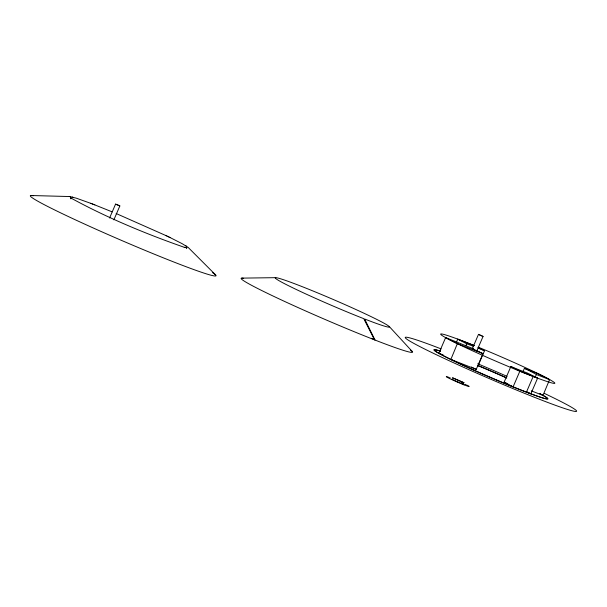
<?xml version="1.0" encoding="UTF-8"?>
<svg xmlns="http://www.w3.org/2000/svg" width="607" height="607" viewBox="0 0 607 607"><rect width="100%" height="100%" fill="white"/><g stroke="black" fill="none" stroke-linecap="round" stroke-linejoin="round"><path stroke-width="0.91" d="M70.913 198.914L70.632 197.715L70.996 198.072M109.586 218.019L115.565 204.127L117.561 204.847L119.845 205.948L113.858 219.84M472.633 348.486L445.637 337.575L438.884 353.266L443.254 354.974M456.676 341.642L457.746 339.169L458.566 339.472A61.588 3.012 23.3 0 1 474.416 345.664M445.637 337.575L445.788 337.659A61.588 3.012 23.3 0 0 457.367 343.623L450.864 359.443L476.245 369.352L482.997 353.653L479.659 352.075M466.024 345.451L466.737 343.805L457.746 339.169M479.727 352.106L472.329 348.638L478.506 334.351L483.051 336.46L476.783 351.013M477.755 366.438L484.515 350.74L477.967 347.371M510.859 366.537L519.858 371.173L513.105 386.871L504.098 382.228L510.859 366.537L512.187 367.083A44.523 2.178 23.3 0 0 527.088 372.91L537.627 378.115L530.867 393.806L526.777 391.697M522.991 371.628L524.41 368.328L537.999 373.654A61.588 3.012 23.3 0 1 549.578 379.625L542.977 395.4L531.292 390.84M526.436 392.137L533.196 376.439M535.321 376.977L536.383 374.496L535.928 374.223A44.523 2.178 23.3 0 0 526.11 369.147L524.41 368.328M186.524 247.944L186.971 247.831L184.596 247.398M119.845 205.948L115.565 204.127M241.836 278.12L275.73 277.665M69.319 196.524L76.125 198.117L90.815 203.36M31.124 195.522L69.881 196.554M463.938 382.767L452.625 377.895M452.655 377.82L463.976 382.691M452.101 379.102L452.511 379.193M70.253 196.6L70.716 196.668M72.347 197.025L72.901 197.169M184.262 247.307L184.809 247.451M184.475 247.36C145.915 233.961 105.443 217.01 70.981 198.064M462.875 383.928L463.384 383.943M472.77 348.729L473.71 349.078L472.936 348.661M462.253 383.715L461.206 383.328M466.737 343.805L468.278 344.366A44.523 2.178 23.3 0 1 473.43 346.316M537.627 378.115L536.808 377.804A61.588 3.012 23.3 0 1 520.95 371.621L519.858 371.173M90.671 203.307L91.604 203.656M483.051 336.46L478.468 334.374M91.46 203.603L92.393 203.967M94.715 204.863L112.189 211.873M92.256 203.906L93.205 204.271M93.061 204.218L94.017 204.589M93.88 204.536L94.844 204.908M457.625 343.744L482.997 353.653M536.383 374.496L549.73 379.709M371.659 338.319L375.475 340.231A93.319 4.56 23.3 0 0 410.499 350.095M460.379 383.002L459.658 382.706M484.515 350.74L483.18 350.201A44.523 2.178 23.3 0 0 478.506 348.312M504.098 382.228L505.434 382.774A44.523 2.178 23.3 0 0 507.801 383.738M459.188 382.516L458.217 382.107M116.134 213.505L166.151 235.668M458.019 382.023L456.843 381.515M456.168 381.219L455.432 380.885M454.909 380.642L454.248 380.339M476.245 369.352L472.405 367.523M166.022 235.599L166.94 236.04M166.811 235.979L167.722 236.419M169.854 237.443L182.092 243.65L188.079 247.345L215.591 274.88M167.585 236.351L168.496 236.783M168.351 236.722L169.254 237.155M169.11 237.079L169.998 237.512M453.733 380.088L452.928 379.686M471.313 366.992L471.851 367.258M460.918 383.214L464.165 384.876L461.699 382.144M452.473 379.443L452.101 379.2M185.863 245.82L186.349 246.131M389.33 326.596L412.244 351.491M375.02 340.057L364.64 319.009A62.21 3.043 23.3 0 0 357.44 310.215A62.21 3.043 23.3 0 0 275.35 278.143A62.21 3.043 23.3 0 0 363.745 318.66L374.549 339.867L374.132 339.708A93.319 4.56 23.3 0 1 277.467 298.113A93.319 4.56 23.3 0 1 243.619 278.332M544.289 393.366A93.319 4.56 23.3 0 1 552.757 404.323A93.319 4.56 23.3 0 1 426.053 349.715A93.319 4.56 23.3 0 1 441.175 348.926M477.747 363.768A93.319 4.56 23.3 0 1 507.111 376.408M478.43 347.257A62.21 3.043 23.3 0 1 554.183 383.404A62.21 3.043 23.3 0 1 463.278 346.506A62.21 3.043 23.3 0 1 473.87 345.406M440.424 351.172A61.588 3.012 23.3 0 0 438.413 353.001L439.028 353.35A61.588 3.012 23.3 0 0 450.614 359.321L451.752 359.875A61.588 3.012 23.3 0 0 512.725 386.72L514.197 387.312A61.588 3.012 23.3 0 0 530.048 393.503L531.186 393.928A61.588 3.012 23.3 0 0 543.44 395.665L542.825 395.316A61.588 3.012 23.3 0 0 542.165 394.952M506.762 377.994A61.588 3.012 23.3 0 0 478.263 365.702A62.21 3.043 23.3 0 1 506.504 377.842M539.942 393.746A61.588 3.012 23.3 0 1 541.467 394.565M540.996 394.247A62.21 3.043 23.3 0 1 491.389 377.842A62.21 3.043 23.3 0 1 440.416 351.096M540.018 393.723A62.21 3.043 23.3 0 1 540.518 393.989M446.327 376.697A12.436 0.607 23.3 0 0 457.564 382.16A12.436 0.607 23.3 0 0 469.15 386.515A12.436 0.607 23.3 0 0 466.533 384.929M446.357 376.636A12.436 0.607 23.3 0 1 448.588 377.25M449.476 377.569A12.436 0.607 23.3 0 1 450.182 377.835M465.303 384.322A12.436 0.607 23.3 0 1 465.736 384.535M214.119 273.704A101.088 4.939 23.3 0 1 121.165 240.258A101.088 4.939 23.3 0 1 33.241 195.788M212.594 272.687A101.088 4.939 23.3 0 1 213.019 272.96M213.414 273.218A101.088 4.939 23.3 0 1 213.778 273.461M186.668 247.831L186.25 247.777L186.668 247.831"/></g></svg>
